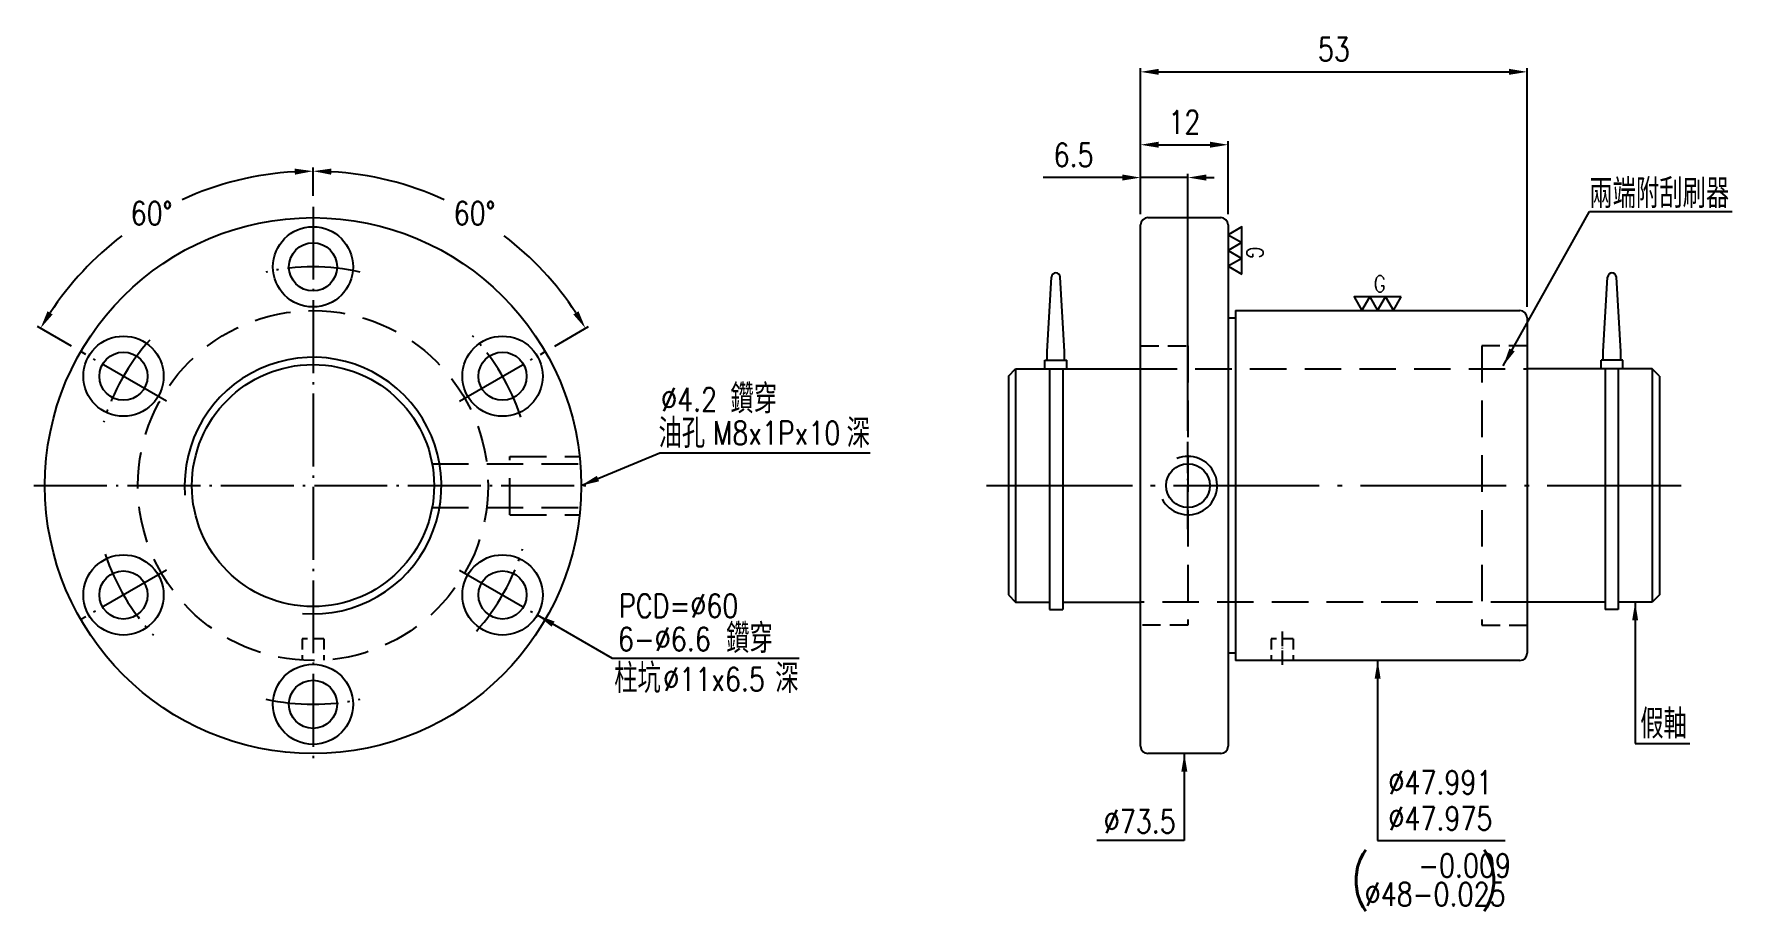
# Model space of a CAD drawing. Header units: millimetres. Extents: x 1156 to 1388, y 405 to 525.
import ezdxf
from ezdxf.enums import TextEntityAlignment as Align

# ---------------------------------------------------------------- set-up
doc = ezdxf.new("R2010")
doc.units = ezdxf.units.MM
doc.header["$LTSCALE"] = 10
for name, pattern in [('C', [2.5625, 2, -0.25, 0.0625, -0.25]), ('CENTER', [2, 1.25, -0.25, 0.25, -0.25]), ('H', [0.75, 0.5, -0.25])]:
    doc.linetypes.add(name, pattern=pattern)
doc.layers.get('0').update_dxf_attribs({"linetype": 'CONTINUOUS'})
doc.layers.get('DEFPOINTS').update_dxf_attribs({"linetype": 'CONTINUOUS'})
for name, color, linetype in [('03', 3, 'CONTINUOUS'), ('04', 4, 'CONTINUOUS'), ('05', 5, 'H'), ('C', 5, 'C')]:
    doc.layers.add(name, color=color, linetype=linetype)
doc.layers.add('AM_7', color=1, linetype='CENTER', lineweight=25)
doc.styles.add('SIMPLEX', font='SIMPLEX.shx', dxfattribs={"width": 0.8, "height": 3.2, "bigfont": 'chineset.shx'})
doc.dimstyles.new('STANDARD-5', dxfattribs={"dimscale": 0, "dimtxt": 3.2, "dimasz": 2.5, "dimexe": 1.5, "dimexo": 1.5, "dimgap": 1.5, "dimtad": 1, "dimdec": 3, "dimdsep": 46, "dimtxsty": 'SIMPLEX', "dimcen": 0.09, "dimclrd": 6, "dimclre": 6, "dimclrt": 3, "dimadec": 3, "dimazin": 2, "dimtfac": 1, "dimtdec": 3, "dimtmove": 0, "dimatfit": 3, "dimfxl": 0, "dimtolj": 1, "dimarcsym": 0})

# ---------------------------------------------------------------- blocks, each defined once
blk = doc.blocks.new('43')
at = {"color": 3}
for points in [[(-2.11, 3.65), (-6.32, 3.65), (-4.21, 0)], [(2.11, 3.65), (-2.11, 3.65), (0, 0)], [(6.32, 3.65), (2.11, 3.65), (4.21, 0)]]:
    blk.add_lwpolyline(points, close=True, dxfattribs=at)
at = {"color": 3, "style": 'SIMPLEX', "width": 0.8}
blk.add_text('G', height=4.39, dxfattribs=at).set_placement((-1.02, 7.17), align=Align.MIDDLE_LEFT)
blk = doc.blocks.new('6')
at = {"lineweight": 0, "xscale": 0.8000000000001819, "yscale": 0.8000000000000114, "zscale": 0.8}
blk.add_blockref('43', (0, 0), dxfattribs=at)
blk = doc.blocks.new('*D46')
at = {"color": 6, "lineweight": -2}
for p, q in [((1307.24, 500.33), (1307.24, 520.33)), ((1309.74, 519.83), (1357.74, 519.83)), ((1360.24, 487.58), (1360.24, 520.33))]:
    blk.add_line(p, q, dxfattribs=at)
at = {"color": 6}
for points in [[(1309.74, 520.25), (1309.74, 519.42), (1307.24, 519.83)], [(1357.74, 520.25), (1357.74, 519.42), (1360.24, 519.83)]]:
    blk.add_solid(points, dxfattribs=at)
at = {"layer": 'DEFPOINTS', "color": 0}
for p in [(1360.24, 519.83), (1307.24, 498.83), (1360.24, 486.08)]:
    blk.add_point(p, dxfattribs=at)
at = {"color": 3, "insert": (1333.74, 522.93), "char_height": 3.2, "attachment_point": 5, "style": 'SIMPLEX'}
blk.add_mtext('\\A1;53', dxfattribs=at)
blk = doc.blocks.new('*D47')
at = {"color": 6, "lineweight": -2}
for p, q in [((1307.24, 500.33), (1307.24, 510.33)), ((1309.74, 509.83), (1316.74, 509.83)), ((1319.24, 500.33), (1319.24, 510.33))]:
    blk.add_line(p, q, dxfattribs=at)
at = {"color": 6}
for points in [[(1309.74, 510.25), (1309.74, 509.42), (1307.24, 509.83)], [(1316.74, 510.25), (1316.74, 509.42), (1319.24, 509.83)]]:
    blk.add_solid(points, dxfattribs=at)
at = {"layer": 'DEFPOINTS', "color": 0}
for p in [(1319.24, 509.83), (1307.24, 498.83), (1319.24, 498.83)]:
    blk.add_point(p, dxfattribs=at)
at = {"color": 3, "insert": (1313.24, 512.93), "char_height": 3.2, "attachment_point": 5, "style": 'SIMPLEX'}
blk.add_mtext('\\A1;12', dxfattribs=at)
blk = doc.blocks.new('*D57')
at = {"color": 6, "lineweight": -2}
for p, q in [((1304.74, 505.33), (1293.88, 505.33)), ((1307.24, 500.33), (1307.24, 505.83)), ((1313.74, 505.33), (1307.24, 505.33)), ((1313.74, 470.58), (1313.74, 505.83)), ((1316.24, 505.33), (1317.35, 505.33))]:
    blk.add_line(p, q, dxfattribs=at)
at = {"color": 6}
for points in [[(1304.74, 505.75), (1304.74, 504.92), (1307.24, 505.33)], [(1316.24, 505.75), (1316.24, 504.92), (1313.74, 505.33)]]:
    blk.add_solid(points, dxfattribs=at)
at = {"layer": 'DEFPOINTS', "color": 0}
for p in [(1307.24, 505.33), (1307.24, 498.83), (1313.74, 469.08)]:
    blk.add_point(p, dxfattribs=at)
at = {"color": 3, "insert": (1298.06, 508.43), "char_height": 3.2, "attachment_point": 5, "style": 'SIMPLEX'}
blk.add_mtext('\\A1;6.5', dxfattribs=at)
blk = doc.blocks.new('*D62')
at = {"color": 6, "lineweight": -2}
for p, q in [((1193.81, 502.83), (1193.81, 506.71)), ((1160.68, 482.21), (1156.02, 484.9))]:
    blk.add_line(p, q, dxfattribs=at)
for start, end in [(93.3215, 114.6028), (127.4247, 146.6785)]:
    blk.add_arc((1193.81, 463.08), 43.13, start, end, dxfattribs=at)
at = {"color": 6}
for points in [[(1191.29, 506.56), (1191.32, 505.72), (1193.81, 506.21)], [(1158.12, 486.56), (1157.41, 486.99), (1156.45, 484.65)]]:
    blk.add_solid(points, dxfattribs=at)
at = {"layer": 'DEFPOINTS', "color": 0}
for p in [(1179.05, 503.61), (1193.81, 501.33), (1161.98, 481.46), (1173.74, 474.67), (1193.81, 424.83)]:
    blk.add_point(p, dxfattribs=at)
at = {"color": 3, "insert": (1171.67, 500.43), "char_height": 3.2, "attachment_point": 5, "style": 'SIMPLEX'}
blk.add_mtext('\\A1;60°', dxfattribs=at)
blk = doc.blocks.new('*D63')
at = {"color": 6, "lineweight": -2}
for p, q in [((1193.81, 502.83), (1193.81, 506.71)), ((1226.93, 482.21), (1231.59, 484.9))]:
    blk.add_line(p, q, dxfattribs=at)
for start, end in [(65.3972, 86.6785), (33.3215, 52.5753)]:
    blk.add_arc((1193.81, 463.08), 43.13, start, end, dxfattribs=at)
at = {"color": 6}
for points in [[(1196.29, 505.72), (1196.32, 506.56), (1193.81, 506.21)], [(1230.2, 486.99), (1229.49, 486.56), (1231.16, 484.65)]]:
    blk.add_solid(points, dxfattribs=at)
at = {"layer": 'DEFPOINTS', "color": 0}
for p in [(1208.56, 503.61), (1193.81, 501.33), (1225.63, 481.46), (1213.87, 474.67), (1193.81, 424.83)]:
    blk.add_point(p, dxfattribs=at)
at = {"color": 3, "insert": (1215.94, 500.43), "char_height": 3.2, "attachment_point": 5, "style": 'SIMPLEX'}
blk.add_mtext('\\A1;60°', dxfattribs=at)

msp = doc.modelspace()

# ---------------------------------------------------------------- linework, layer by layer
at = {"color": 6}
for p, q in [((1368.7831, 500.6758), (1388.3161, 500.6758)), ((1241.3643, 467.5782), (1270.1909, 467.5782)), ((1234.8104, 439.4074), (1260.4235, 439.4074)), ((1313.2391, 414.393), (1301.2547, 414.393)), ((1339.7391, 414.393), (1357.1981, 414.393))]:
    msp.add_line(p, q, dxfattribs=at)
for p, q in [((1307.2391, 427.3317), (1307.2391, 498.8317)), ((1308.2391, 499.8317), (1318.2391, 499.8317)), ((1319.2391, 498.8317), (1319.2391, 427.3317)), ((1294.4172, 481.4817), (1295.0179, 491.6892)), ((1296.8172, 481.4817), (1296.2165, 491.6892)), ((1370.6609, 481.4817), (1371.2616, 491.6892)), ((1373.0609, 481.4817), (1372.4602, 491.6892)), ((1320.2391, 487.0817), (1320.2391, 439.0817)), ((1320.2391, 487.0817), (1359.2391, 487.0817)), ((1319.2391, 486.0817), (1320.2391, 486.0817)), ((1360.2391, 486.0817), (1360.2391, 440.0817)), ((1294.1172, 480.2817), (1297.1172, 480.2817)), ((1294.1172, 479.0817), (1294.1172, 480.2817)), ((1294.4172, 480.2817), (1294.4172, 481.4817)), ((1296.8172, 480.2817), (1296.8172, 481.4817)), ((1297.1172, 479.0817), (1297.1172, 480.2817)), ((1373.3609, 480.2817), (1370.3609, 480.2817)), ((1370.3609, 479.0817), (1370.3609, 480.2817)), ((1370.6609, 480.2817), (1370.6609, 481.4817)), ((1373.0609, 480.2817), (1373.0609, 481.4817)), ((1373.3609, 479.0817), (1373.3609, 480.2817)), ((1289.1172, 478.0817), (1290.1172, 479.0817)), ((1289.1172, 478.0817), (1289.1172, 448.0817)), ((1290.1172, 479.0817), (1307.2391, 479.0817)), ((1290.1172, 479.0817), (1290.1172, 447.0817)), ((1294.1172, 479.0817), (1297.1172, 479.0817)), ((1294.7673, 479.0817), (1294.7673, 446.0817)), ((1296.5673, 479.0817), (1296.5673, 446.0817)), ((1377.3609, 479.0817), (1360.2391, 479.0817)), ((1373.3609, 479.0817), (1370.3609, 479.0817)), ((1370.9108, 479.0817), (1370.9108, 446.0817)), ((1372.7108, 479.0817), (1372.7108, 446.0817)), ((1377.3609, 479.0817), (1377.3609, 447.0817)), ((1378.3609, 478.0817), (1377.3609, 479.0817)), ((1378.3609, 478.0817), (1378.3609, 448.0817)), ((1289.1172, 448.0817), (1290.1172, 447.0817)), ((1290.1172, 447.0817), (1294.7673, 447.0817)), ((1296.5673, 447.0817), (1307.2391, 447.0817)), ((1370.9108, 447.0817), (1360.2391, 447.0817)), ((1377.3609, 447.0817), (1372.7108, 447.0817)), ((1378.3609, 448.0817), (1377.3609, 447.0817)), ((1294.7673, 446.0817), (1296.5673, 446.0817)), ((1372.7108, 446.0817), (1370.9108, 446.0817)), ((1320.2391, 440.0817), (1319.2391, 440.0817)), ((1359.2391, 439.0817), (1320.2391, 439.0817)), ((1318.2391, 426.3317), (1308.2391, 426.3317))]:
    msp.add_line(p, q)
for centre, radius in [((1193.8053, 463.0817), 36.75), ((1193.8053, 493.0817), 5.5), ((1193.8053, 493.0817), 3.3), ((1167.8245, 478.0817), 5.5), ((1219.786, 478.0817), 5.5), ((1167.8245, 478.0817), 3.3), ((1193.8053, 463.0817), 16.6), ((1219.786, 478.0817), 3.3), ((1313.7391, 463.0817), 3), ((1167.8245, 448.0817), 5.5), ((1219.786, 448.0817), 5.5), ((1167.8245, 448.0817), 3.3), ((1219.786, 448.0817), 3.3), ((1193.8053, 433.0817), 5.5), ((1193.8053, 433.0817), 3.3)]:
    msp.add_circle(centre, radius)
for centre, radius, start, end in [((1308.2391, 498.8317), 1, 90, 180), ((1318.2391, 498.8317), 1, 360, 90), ((1295.6172, 491.6604), 0.6, 2.753997, 177.246003), ((1371.8609, 491.6604), 0.6, 2.753997, 177.246003), ((1359.2391, 486.0817), 1, 360, 90), ((1359.2391, 440.0817), 1, 270, 360), ((1308.2391, 427.3317), 1, 180, 270), ((1318.2391, 427.3317), 1, 270, 360)]:
    msp.add_arc(centre, radius, start, end)
at = {"layer": '03', "color": 6}
msp.add_line((1375.0359, 427.7023), (1382.5258, 427.7023), dxfattribs=at)
at = {"layer": '04'}
for centre, radius, start, end in [((1193.8053, 463.0817), 17.6, 265.276356, 184.267342), ((1313.7391, 463.0817), 4, 207.390357, 112.217758)]:
    msp.add_arc(centre, radius, start, end, dxfattribs=at)
at = {"layer": '05', "ltscale": 0.5}
for p, q in [((1307.2391, 482.2317), (1313.7391, 482.2317)), ((1360.2391, 482.2317), (1354.0391, 482.2317)), ((1313.7391, 443.9317), (1307.2391, 443.9317)), ((1354.0391, 443.9317), (1360.2391, 443.9317))]:
    msp.add_line(p, q, dxfattribs=at)
at = {"layer": '05'}
for p, q in [((1313.7391, 482.2317), (1313.7391, 443.9317)), ((1354.0391, 482.2317), (1354.0391, 443.9317)), ((1307.2391, 479.0817), (1360.2391, 479.0817)), ((1210.1319, 466.0817), (1230.4326, 466.0817)), ((1220.8053, 459.0817), (1220.8053, 467.0817)), ((1220.8053, 467.0817), (1230.3369, 467.0817)), ((1210.1319, 460.0817), (1230.4326, 460.0817)), ((1220.8053, 459.0817), (1230.3369, 459.0817)), ((1360.2391, 447.0817), (1307.2391, 447.0817))]:
    msp.add_line(p, q, dxfattribs=at)
at = {"layer": '05', "ltscale": 0.3}
for p, q in [((1195.3053, 442.0816), (1192.3053, 442.0816)), ((1192.3053, 442.0816), (1192.3053, 439.1286)), ((1195.3053, 442.0816), (1195.3053, 439.1286)), ((1328.1391, 442.0816), (1325.1391, 442.0816)), ((1325.1391, 442.0816), (1325.1391, 439.0817)), ((1328.1391, 442.0816), (1328.1391, 439.0817))]:
    msp.add_line(p, q, dxfattribs=at)
at = {"layer": '05'}
msp.add_circle((1193.8053, 463.0817), 24, dxfattribs=at)
at = {"layer": 'AM_7', "linetype": 'C', "ltscale": 0.3}
msp.add_line((1313.7391, 457.0817), (1313.7391, 469.0817), dxfattribs=at)
at = {"layer": 'AM_7', "linetype": 'C'}
msp.add_line((1286.1172, 463.0817), (1381.3609, 463.0817), dxfattribs=at)
at = {"layer": 'AM_7', "linetype": 'C', "ltscale": 0.1}
msp.add_line((1326.6391, 443.0762), (1326.6391, 438.3946), dxfattribs=at)
at = {"layer": 'C', "color": 1, "ltscale": 0.5}
for p, q in [((1193.8053, 501.3317), (1193.8053, 424.8317)), ((1173.7395, 474.6666), (1161.9788, 481.4567)), ((1213.871, 474.6666), (1225.6317, 481.4567)), ((1155.5553, 463.0817), (1232.0553, 463.0817)), ((1173.7395, 451.4967), (1161.9788, 444.7067)), ((1213.871, 451.4967), (1225.6317, 444.7067))]:
    msp.add_line(p, q, dxfattribs=at)
for start, end in [(77.561503, 102.438497), (138.273, 163.158998), (18.273, 43.158998), (318.273, 343.158998), (198.273, 223.158998), (257.561503, 282.438497)]:
    msp.add_arc((1193.8053, 463.0817), 30, start, end, dxfattribs=at)

# ---------------------------------------------------------------- block references
at = {"lineweight": 0, "xscale": 0.6400000000001456, "yscale": 0.6400000000000546, "zscale": 0.6400000000000001, "rotation": 270}
msp.add_blockref('6', (1319.2483, 495.3307), dxfattribs=at)
at = {"lineweight": 0, "xscale": 0.6400000000001456, "yscale": 0.6400000000000546, "zscale": 0.6400000000000001}
msp.add_blockref('6', (1339.7391, 487.0817), dxfattribs=at)

# ---------------------------------------------------------------- texts
at = {"color": 3, "style": 'SIMPLEX'}
for s, insert, char_height, attachment_point in [('兩端附刮刷器', (1368.7442, 501.1387), 4, 7), ('鑽穿', (1251.0204, 472.9748), 4, 7), ('%%c4.2 ', (1241.5197, 473.2858), 3.2, 7), ('油孔', (1241.1586, 468.2497), 4, 7), ('深', (1266.9531, 468.26), 4, 7), ('M8x1Px10 ', (1248.6413, 468.7031), 3.2, 7), ('PCD=%%C60', (1235.7627, 444.9867), 3.2, 7), ('6-%%c6.6 ', (1235.6063, 440.418), 3.2, 7), ('鑽穿', (1250.4366, 440.1139), 4, 7), ('柱坑', (1235.0857, 434.6153), 4, 7), (' %%c11x6.5 ', (1240.0577, 434.9202), 3.2, 7), ('深', (1257.1674, 434.6255), 4, 7), ('假軸', (1375.733, 428.3818), 4, 7), ('\\A1;∅47.991', (1341.2124, 422.368), 3.2, 4), ('\\A1;∅47.975', (1341.2124, 417.4385), 3.2, 4), ('%%C73.5', (1312.0689, 415.4265), 3.2, 9), ('-0.009', (1345.2893, 410.9702), 3.2, 4), ('\\A1;∅48-0.025', (1337.9614, 407.028), 3.2, 4)]:
    msp.add_mtext(s, dxfattribs=dict(at, insert=insert, char_height=char_height, attachment_point=attachment_point))
at = {"layer": '03', "color": 3, "insert": (1336.0358, 404.7221), "char_height": 5.5, "attachment_point": 7, "style": 'SIMPLEX'}
msp.add_mtext('(     )', dxfattribs=at)

# ---------------------------------------------------------------- dimensions: what is measured, and where the dimension line sits
for base, p1, p2, picture, middle in [((1360.2391, 519.8317), (1307.2391, 498.8317), (1360.2391, 486.0817), '*D46', (1333.7391, 522.9317)), ((1319.2391, 509.8317), (1307.2391, 498.8317), (1319.2391, 498.8317), '*D47', (1313.2391, 512.9317)), ((1307.2391, 505.3317), (1313.7391, 469.0817), (1307.2391, 498.8317), '*D57', (1298.0572, 508.4317))]:
    dim = msp.add_linear_dim(base=base, p1=p1, p2=p2, dimstyle='STANDARD-5', override={"dimscale": 1, "dimexe": 0.5, "dimarcsym": 1})
    dim.commit()
    dim.dimension.update_dxf_attribs({"geometry": picture, "text_midpoint": middle})
for base, line2, picture, middle in [((1179.0534, 503.6121), ((1173.7395, 474.6666), (1161.9788, 481.4567)), '*D62', (1171.6666, 500.4347)), ((1208.5571, 503.6121), ((1213.871, 474.6666), (1225.6317, 481.4567)), '*D63', (1215.9439, 500.4347))]:
    dim = msp.add_angular_dim_2l(base=base, line1=((1193.8053, 501.3317), (1193.8053, 424.8317)), line2=line2, dimstyle='STANDARD-5', override={"dimscale": 1, "dimexe": 0.5, "dimtmove": 1, "dimarcsym": 1})
    dim.commit()
    dim.dimension.update_dxf_attribs({"geometry": picture, "text_midpoint": middle, "dimtype": 162})

# ---------------------------------------------------------------- leaders
for points, override in [([(1356.9372, 479.5047), (1368.7831, 500.6758)], {"dimscale": 1, "dimtad": 0}), ([(1230.5553, 463.0817), (1241.3643, 467.5782)], {"dimscale": 1, "dimtad": 0}), ([(1375.0359, 447.0817), (1375.0359, 427.7023)], {"dimscale": 1, "dimexe": 0.5, "dimarcsym": 1}), ([(1224.5492, 445.3317), (1234.8104, 439.4074)], {"dimscale": 1, "dimexe": 0.5, "dimtad": 0, "dimarcsym": 1}), ([(1339.7391, 439.0817), (1339.7391, 414.393)], {"dimscale": 1, "dimexe": 0.5, "dimarcsym": 1}), ([(1313.2391, 426.3317), (1313.2391, 414.393)], {"dimscale": 1, "dimexe": 0.5, "dimarcsym": 1})]:
    msp.add_leader(points, dimstyle='STANDARD-5', override=override)

doc.saveas('drawing.dxf')
